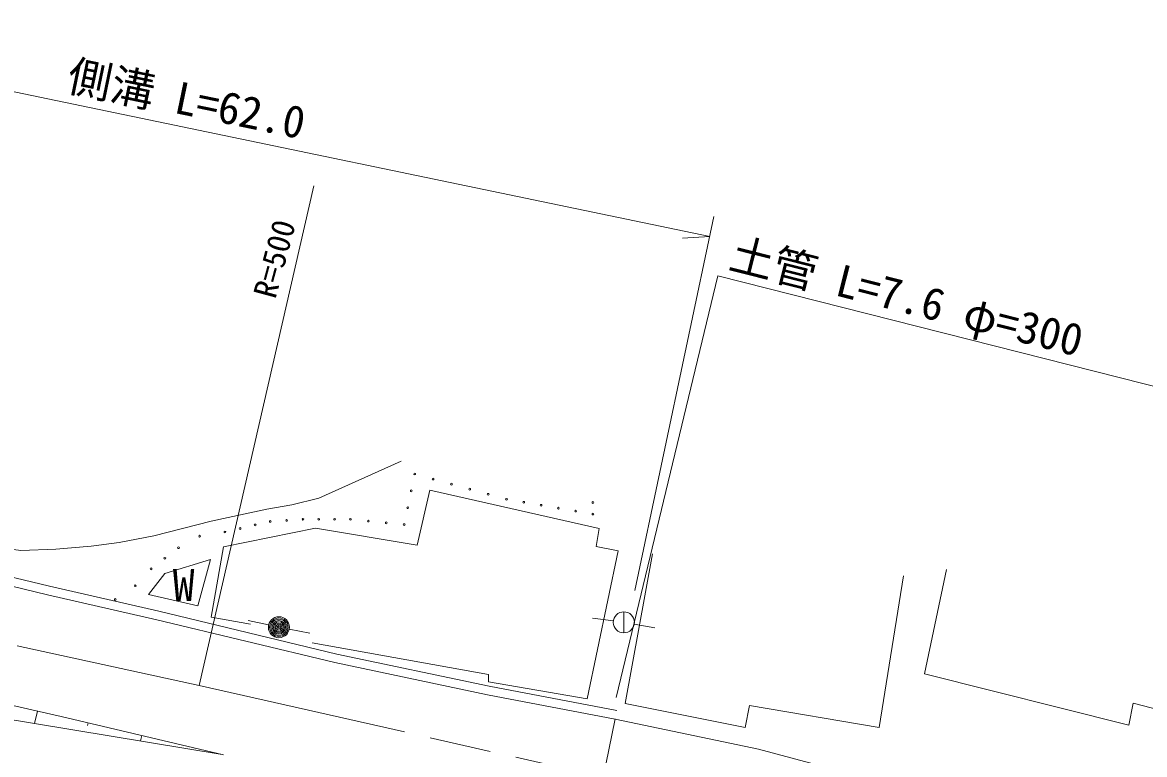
# Model space of a CAD drawing. Units: millimetres, scale not verified. Extents: x 40000 to 680000, y 20000 to 380000.
# Drawn here: x 97494 to 161440, y 297829 to 339581 of the extents above; entities that cross this region are included whole.
import ezdxf
from ezdxf.enums import TextEntityAlignment as Align

# ---------------------------------------------------------------- set-up
doc = ezdxf.new("R2010")
doc.units = ezdxf.units.MM
doc.header["$LTSCALE"] = 1000
doc.linetypes.add('CHAIN', pattern=[18.5, 12, -1.5, 3.5, -1.5])
for name, color, linetype, lineweight in [('M-BGD', 7, 'Continuous', 13), ('M-BMK', 2, 'CHAIN', 13), ('M-STR-HTXT', 7, 'Continuous', 13)]:
    doc.layers.add(name, color=color, linetype=linetype, lineweight=lineweight)
doc.styles.add('ＭＳ ゴシック', font='')
doc.styles.get('ＭＳ ゴシック').set_extended_font_data('MS Gothic')

msp = doc.modelspace()

# ---------------------------------------------------------------- linework, layer by layer
at = {"layer": 'M-BGD'}
for p, q in [((119980, 309777), (120719, 312915)), ((120719, 312915), (130365, 310715)), ((108957, 309669), (114188, 310746)), ((114188, 310746), (119980, 309777)), ((130365, 310715), (130180, 309700)), ((108250, 305669), (108957, 309669)), ((130180, 309700), (131441, 309454)), ((90634, 308930), (98926, 306938)), ((90759, 309414), (99040, 307425)), ((108219, 308961), (105604, 308161)), ((107481, 306315), (108219, 308961)), ((131441, 309454), (129673, 301008)), ((133394, 309282), (131832, 300749)), ((150160, 308381), (148898, 302432)), ((104681, 306961), (105604, 308161)), ((146314, 299367), (147696, 308020)), ((98926, 306938), (105156, 305515)), ((99040, 307425), (105271, 306002)), ((104681, 306961), (107481, 306315)), ((105271, 306002), (115405, 303558)), ((110496, 305269), (108250, 305669)), ((131765, 305969), (131765, 304769)), ((105156, 305515), (115295, 303071)), ((111523, 305220), (110351, 305477)), ((131171, 305451), (129982, 305616)), ((132356, 305263), (133537, 305051)), ((112698, 304977), (113876, 304749)), ((124058, 302392), (114004, 304207)), ((115405, 303558), (124094, 301734)), ((88669, 302533), (99708, 299998)), ((115295, 303071), (123996, 301244)), ((124058, 301969), (124058, 302392)), ((129673, 301008), (124058, 301969)), ((148898, 302432), (160548, 299498)), ((123996, 301244), (131281, 299857)), ((124094, 301734), (131375, 300348)), ((91522, 300702), (108871, 297838)), ((131832, 300749), (138682, 299367)), ((138682, 299367), (138923, 300629)), ((138923, 300629), (146314, 299367)), ((160548, 299498), (160788, 300760)), ((160788, 300760), (163072, 300159)), ((98345, 300311), (98174, 299604)), ((99708, 299998), (108947, 297820)), ((101235, 299638), (101199, 299482)), ((131265, 299860), (129880, 293075)), ((131281, 299857), (139449, 298146)), ((104290, 298918), (104216, 298606)), ((107344, 298198), (107337, 298166)), ((139449, 298146), (148388, 295746))]:
    msp.add_line(p, q, dxfattribs=at)
msp.add_lwpolyline([(71475, 317022), (73520, 316210), (75670, 315241), (77472, 314451), (79384, 313734), (82963, 312608), (86623, 311565), (89520, 310850), (92365, 310251), (94739, 309825), (97394, 309468), (99394, 309536), (101413, 309711), (103013, 309924), (104976, 310307), (108255, 311132), (111429, 311824), (112840, 312070), (114391, 312451), (119080, 314553)], dxfattribs=at)
for centre, radius in [((119850, 313828), 50), ((120896, 313540), 50), ((119650, 312867), 50), ((121941, 313251), 50), ((122987, 312963), 50), ((124032, 312674), 50), ((125078, 312386), 50), ((126063, 312218), 50), ((127049, 312049), 50), ((130005, 312206), 50), ((119449, 311905), 50), ((128034, 311881), 50), ((129020, 311713), 50), ((130005, 311545), 50), ((109895, 310723), 50), ((110756, 310924), 50), ((111618, 311124), 50), ((112549, 311184), 50), ((113480, 311244), 50), ((114382, 311244), 50), ((115283, 311244), 50), ((116185, 311244), 50), ((117206, 311144), 50), ((118228, 311044), 50), ((119249, 310944), 50), ((107592, 310283), 50), ((109034, 310523), 50), ((106390, 309622), 50), ((105609, 309021), 50), ((104827, 308420), 50), ((103926, 307459), 50), ((102784, 306677), 50), ((112109, 305091), 600), ((131765, 305369), 600), ((112109, 305091), 528), ((112109, 305091), 456), ((112109, 305091), 384), ((112109, 305091), 312), ((112109, 305091), 240), ((112109, 305091), 168), ((112109, 305091), 96), ((112109, 305091), 24)]:
    msp.add_circle(centre, radius, dxfattribs=at)
at = {"layer": 'M-BMK'}
for p, q in [((97199, 304032), (107565, 301769)), ((107565, 301769), (133809, 295823))]:
    msp.add_line(p, q, dxfattribs=at)
at = {"layer": 'M-STR-HTXT'}
for p, q in [((78024, 339581), (136664, 327381)), ((107565, 301769), (114099, 330259)), ((132396, 307182), (136903, 328514)), ((136664, 327381), (135110, 327276)), ((131338, 301093), (137121, 325129)), ((137121, 325129), (165522, 317923))]:
    msp.add_line(p, q, dxfattribs=at)

# ---------------------------------------------------------------- texts
at = {"layer": 'M-BGD', "style": 'ＭＳ ゴシック'}
msp.add_text('W', height=1833, dxfattribs=at).set_placement((106058, 306028), align=Align.BOTTOM_LEFT)
at = {"layer": 'M-STR-HTXT', "style": 'ＭＳ ゴシック'}
for s, height, rotation, p in [('側溝 L=62.0', 1833, 348.3, (99830, 335165)), ('R=500', 1320, 74.9, (112290, 323661)), ('土管 L=7.6 φ=300', 1833, 345.8, (137531, 325036))]:
    msp.add_text(s, height=height, rotation=rotation, dxfattribs=at).set_placement(p, align=Align.BOTTOM_LEFT)

doc.saveas('drawing.dxf')
